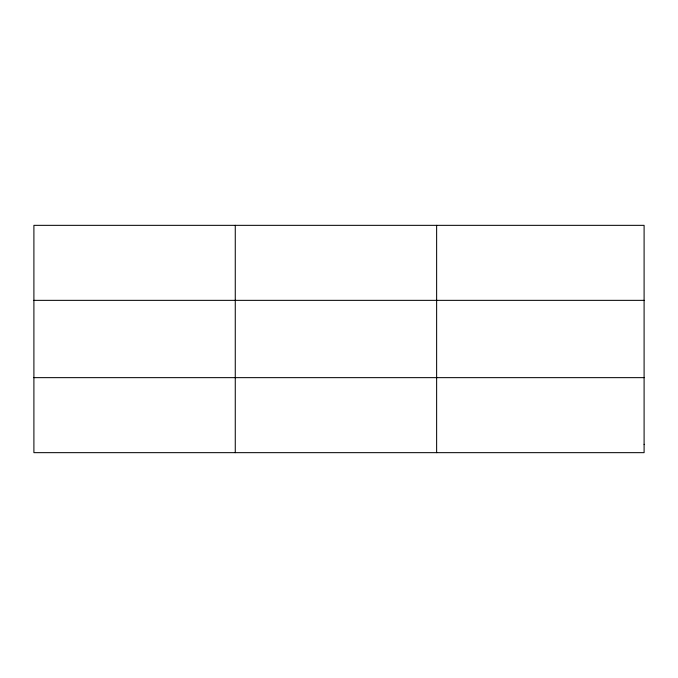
<?xml version="1.0" encoding="UTF-8"?>
<svg xmlns="http://www.w3.org/2000/svg" width="678" height="678" viewBox="0 0 678 678"><rect width="100%" height="100%" fill="white"/><g stroke="black" fill="none" stroke-linecap="round" stroke-linejoin="round"><path stroke-width="1.02" d="M235.266 452.658L235.266 225.342M436.632 452.658L436.632 225.342M33.9 300.354L644.1 300.354M33.9 377.646L644.1 377.646M644.1 444.327L644.1 452.658L33.9 452.658L33.9 225.342L644.1 225.342L644.1 444.327"/></g></svg>
